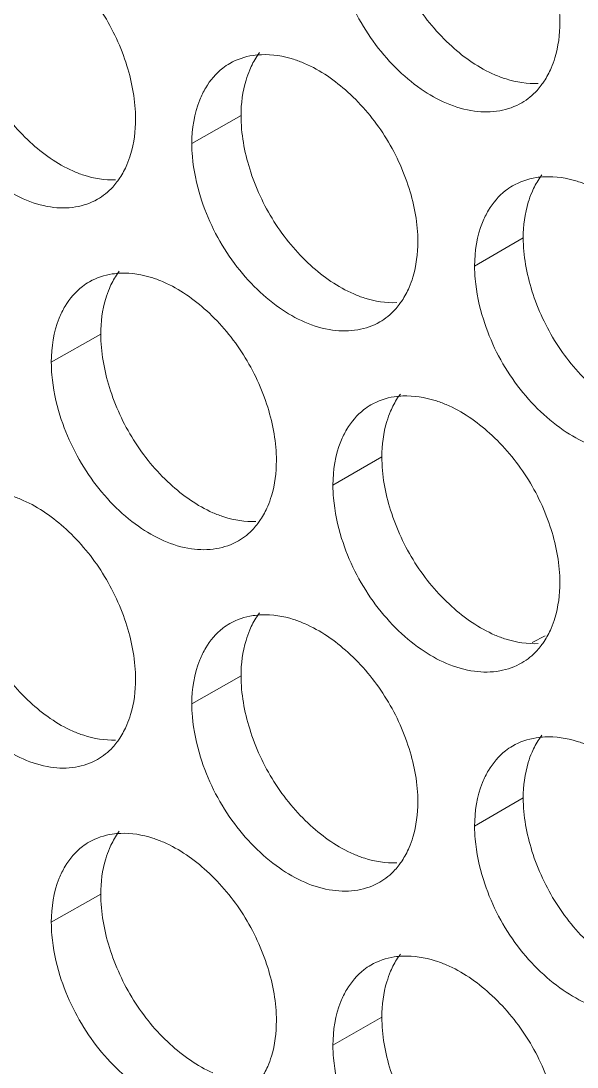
# Model space of a CAD drawing. Header units: millimetres. Extents: x 1177 to 4147, y 93 to 2194.
# Drawn here: x 2607.32 to 2615.14, y 697.32 to 712.03 of the extents above; entities that cross this region are included whole.
import ezdxf

# ---------------------------------------------------------------- set-up
doc = ezdxf.new("R2010")
doc.units = ezdxf.units.MM
doc.header["$LTSCALE"] = 0.1
doc.layers.get('0').update_dxf_attribs({"lineweight": 13})
doc.layers.add('标注', color=251, linetype='Continuous', lineweight=9)

# ---------------------------------------------------------------- blocks, each defined once
blk = doc.blocks.new('02')
for points, knots in [([(4627.348, 522.744), (4597.363, 531.299), (4553.55, 545.69), (4497.641, 568.487), (4458.71, 586.649), (4422.281, 606.068), (4388.51, 626.659), (4357.551, 648.334), (4338.416, 663.815), (4329.392, 671.722)], [0, 0, 0, 0, 0.278685, 0.411475, 0.539478, 0.662459, 0.780251, 0.892768, 1, 1, 1, 1]), ([(4626.906, 521.428), (4597.052, 529.945), (4553.424, 544.261), (4497.732, 566.923), (4458.929, 584.973), (4422.597, 604.269), (4388.892, 624.729), (4357.964, 646.263), (4338.829, 661.641), (4329.798, 669.496)], [0, 0, 0, 0, 0.278468, 0.411196, 0.539177, 0.662176, 0.780023, 0.892638, 1, 1, 1, 1]), ([(4628.518, 518.372), (4598.337, 526.935), (4554.235, 541.353), (4497.955, 564.22), (4458.766, 582.448), (4422.099, 601.945), (4388.114, 622.628), (4356.965, 644.402), (4337.717, 659.96), (4328.641, 667.907)], [0, 0, 0, 0, 0.278732, 0.411552, 0.539576, 0.662563, 0.780343, 0.892822, 1, 1, 1, 1]), ([(4328.202, 667.332), (4337.3, 659.316), (4356.601, 643.626), (4387.852, 621.677), (4421.956, 600.844), (4458.755, 581.215), (4498.091, 562.874), (4554.59, 539.876), (4598.873, 525.389), (4629.18, 516.79)], [0, 0, 0, 0, 0.107262, 0.219794, 0.337581, 0.460553, 0.588547, 0.721328, 1, 1, 1, 1])]:
    blk.add_open_spline(points, degree=3, knots=knots)
at = {"layer": '标注'}
for p, q in [((4498.293, 606.552), (4497.306, 605.987)), ((4503.958, 604.097), (4502.981, 603.528)), ((4495.478, 602.164), (4494.485, 601.601)), ((4495.478, 602.164), (4494.485, 601.601)), ((4501.12, 599.696), (4500.138, 599.129)), ((4501.12, 599.696), (4500.138, 599.129)), ((4504.136, 595.97), (4504.399, 596.102)), ((4498.293, 595.302), (4497.306, 594.737)), ((4503.958, 592.847), (4502.981, 592.278)), ((4495.478, 590.914), (4494.485, 590.351)), ((4501.12, 588.446), (4500.138, 587.879))]:
    blk.add_line(p, q, dxfattribs=at)
for points, knots in [([(4504.693, 608.421), (4504.693, 608.782), (4504.554, 609.532), (4504.069, 610.567), (4503.343, 611.433), (4502.731, 611.859), (4502.412, 611.996)], [0, 0, 0, 0, 0.244084, 0.506123, 0.764903, 1, 1, 1, 1]), ([(4501.12, 610.946), (4501.12, 610.585), (4501.257, 609.835), (4501.739, 608.799), (4502.46, 607.932), (4503.071, 607.506), (4503.389, 607.369)], [0, 0, 0, 0, 0.244389, 0.506579, 0.765197, 1, 1, 1, 1]), ([(4496.176, 606.482), (4496.176, 606.843), (4496.039, 607.593), (4495.56, 608.631), (4494.844, 609.502), (4494.239, 609.933), (4493.923, 610.073)], [0, 0, 0, 0, 0.244599, 0.507118, 0.765827, 1, 1, 1, 1]), ([(4500.313, 609.31), (4500.453, 608.861), (4500.774, 608.217), (4501.376, 607.508), (4502.016, 606.96), (4502.755, 606.617), (4503.479, 606.619), (4503.795, 606.73), (4503.931, 606.81)], [0, 0, 0, 0, 0.287059, 0.429226, 0.56464, 0.800871, 0.903676, 1, 1, 1, 1]), ([(4492.675, 609.032), (4492.675, 608.671), (4492.811, 607.921), (4493.285, 606.882), (4493.997, 606.01), (4494.601, 605.578), (4494.917, 605.439)], [0, 0, 0, 0, 0.244904, 0.507573, 0.76612, 1, 1, 1, 1]), ([(4504.517, 607.503), (4504.546, 607.57), (4504.653, 607.865), (4504.693, 608.182), (4504.693, 608.421)], [0, 0, 0, 0, 0.235457, 1, 1, 1, 1]), ([(4498.704, 607.774), (4498.647, 607.772), (4498.427, 607.752), (4498.211, 607.681), (4498.069, 607.599)], [0, 0, 0, 0, 0.258662, 1, 1, 1, 1]), ([(4498.667, 607.817), (4498.647, 607.791), (4498.57, 607.682), (4498.507, 607.563), (4498.468, 607.47)], [0, 0, 0, 0, 0.243602, 1, 1, 1, 1]), ([(4499.57, 607.598), (4499.498, 607.63), (4499.221, 607.735), (4498.921, 607.783), (4498.704, 607.774)], [0, 0, 0, 0, 0.266742, 1, 1, 1, 1]), ([(4491.85, 607.402), (4491.988, 606.954), (4492.302, 606.311), (4492.894, 605.599), (4493.522, 605.047), (4494.247, 604.696), (4494.963, 604.687), (4495.276, 604.792), (4495.411, 604.869)], [0, 0, 0, 0, 0.288311, 0.430859, 0.566442, 0.80225, 0.904434, 1, 1, 1, 1]), ([(4498.069, 607.599), (4498.02, 607.571), (4497.827, 607.442), (4497.673, 607.259), (4497.584, 607.109)], [0, 0, 0, 0, 0.244683, 1, 1, 1, 1]), ([(4498.468, 607.47), (4498.439, 607.402), (4498.333, 607.107), (4498.293, 606.791), (4498.293, 606.552)], [0, 0, 0, 0, 0.235071, 1, 1, 1, 1]), ([(4501.842, 604.018), (4501.842, 604.379), (4501.704, 605.129), (4501.221, 606.165), (4500.499, 607.032), (4499.889, 607.46), (4499.57, 607.598)], [0, 0, 0, 0, 0.244255, 0.506454, 0.76521, 1, 1, 1, 1]), ([(4504.32, 607.161), (4504.339, 607.186), (4504.415, 607.294), (4504.477, 607.411), (4504.517, 607.503)], [0, 0, 0, 0, 0.243945, 1, 1, 1, 1]), ([(4503.389, 607.369), (4503.462, 607.337), (4503.74, 607.234), (4504.041, 607.186), (4504.258, 607.196)], [0, 0, 0, 0, 0.266325, 1, 1, 1, 1]), ([(4497.584, 607.109), (4497.538, 607.032), (4497.367, 606.682), (4497.306, 606.285), (4497.306, 605.987)], [0, 0, 0, 0, 0.231548, 1, 1, 1, 1]), ([(4503.931, 606.81), (4504.044, 606.876), (4504.182, 606.989), (4504.293, 607.125), (4504.32, 607.161)], [0, 0, 0, 0, 0.744227, 1, 1, 1, 1]), ([(4496.002, 605.565), (4496.031, 605.632), (4496.137, 605.927), (4496.176, 606.243), (4496.176, 606.482)], [0, 0, 0, 0, 0.235011, 1, 1, 1, 1]), ([(4498.293, 606.552), (4498.293, 606.19), (4498.43, 605.441), (4498.909, 604.404), (4499.627, 603.535), (4500.236, 603.107), (4500.554, 602.969)], [0, 0, 0, 0, 0.24456, 0.50691, 0.765504, 1, 1, 1, 1]), ([(4497.306, 605.987), (4497.306, 605.901), (4497.322, 605.538), (4497.398, 605.18), (4497.48, 604.917)], [0, 0, 0, 0, 0.239048, 1, 1, 1, 1]), ([(4495.803, 605.218), (4495.823, 605.244), (4495.9, 605.353), (4495.962, 605.472), (4496.002, 605.565)], [0, 0, 0, 0, 0.243534, 1, 1, 1, 1]), ([(4494.917, 605.439), (4494.988, 605.407), (4495.262, 605.301), (4495.56, 605.252), (4495.775, 605.26)], [0, 0, 0, 0, 0.266833, 1, 1, 1, 1]), ([(4504.391, 605.322), (4504.332, 605.32), (4504.107, 605.298), (4503.886, 605.223), (4503.742, 605.139)], [0, 0, 0, 0, 0.258706, 1, 1, 1, 1]), ([(4504.329, 605.358), (4504.31, 605.332), (4504.235, 605.225), (4504.173, 605.108), (4504.134, 605.016)], [0, 0, 0, 0, 0.243924, 1, 1, 1, 1]), ([(4505.264, 605.15), (4505.191, 605.181), (4504.912, 605.285), (4504.609, 605.332), (4504.391, 605.322)], [0, 0, 0, 0, 0.266406, 1, 1, 1, 1]), ([(4495.411, 604.869), (4495.525, 604.933), (4495.664, 605.047), (4495.776, 605.183), (4495.803, 605.218)], [0, 0, 0, 0, 0.743822, 1, 1, 1, 1]), ([(4503.742, 605.139), (4503.693, 605.11), (4503.502, 604.981), (4503.349, 604.798), (4503.26, 604.648)], [0, 0, 0, 0, 0.244922, 1, 1, 1, 1]), ([(4497.48, 604.917), (4497.62, 604.468), (4497.939, 603.825), (4498.537, 603.115), (4499.173, 602.566), (4499.907, 602.22), (4500.629, 602.219), (4500.944, 602.327), (4501.08, 602.406)], [0, 0, 0, 0, 0.287474, 0.429768, 0.565237, 0.801327, 0.903927, 1, 1, 1, 1]), ([(4504.134, 605.016), (4504.105, 604.949), (4503.998, 604.654), (4503.958, 604.337), (4503.958, 604.097)], [0, 0, 0, 0, 0.235368, 1, 1, 1, 1]), ([(4503.26, 604.648), (4503.214, 604.571), (4503.043, 604.222), (4502.981, 603.826), (4502.981, 603.528)], [0, 0, 0, 0, 0.232026, 1, 1, 1, 1]), ([(4503.958, 604.097), (4503.958, 603.736), (4504.096, 602.987), (4504.579, 601.952), (4505.304, 601.086), (4505.917, 600.661), (4506.237, 600.525)], [0, 0, 0, 0, 0.244219, 0.506251, 0.764892, 1, 1, 1, 1]), ([(4501.667, 603.1), (4501.696, 603.168), (4501.802, 603.462), (4501.842, 603.779), (4501.842, 604.018)], [0, 0, 0, 0, 0.235309, 1, 1, 1, 1]), ([(4495.849, 603.427), (4495.83, 603.401), (4495.753, 603.292), (4495.691, 603.174), (4495.652, 603.081)], [0, 0, 0, 0, 0.243518, 1, 1, 1, 1]), ([(4495.849, 603.427), (4495.83, 603.401), (4495.753, 603.292), (4495.691, 603.174), (4495.652, 603.081)], [0, 0, 0, 0, 0.243518, 1, 1, 1, 1]), ([(4502.981, 603.528), (4502.981, 603.442), (4502.998, 603.08), (4503.074, 602.722), (4503.157, 602.459)], [0, 0, 0, 0, 0.239121, 1, 1, 1, 1]), ([(4495.25, 603.214), (4495.201, 603.186), (4495.007, 603.058), (4494.853, 602.875), (4494.763, 602.724)], [0, 0, 0, 0, 0.24456, 1, 1, 1, 1]), ([(4495.25, 603.214), (4495.201, 603.186), (4495.007, 603.058), (4494.853, 602.875), (4494.763, 602.724)], [0, 0, 0, 0, 0.24456, 1, 1, 1, 1]), ([(4495.878, 603.386), (4495.821, 603.383), (4495.604, 603.364), (4495.39, 603.294), (4495.25, 603.214)], [0, 0, 0, 0, 0.258641, 1, 1, 1, 1]), ([(4495.878, 603.386), (4495.821, 603.383), (4495.604, 603.364), (4495.39, 603.294), (4495.25, 603.214)], [0, 0, 0, 0, 0.258641, 1, 1, 1, 1]), ([(4496.741, 603.207), (4496.668, 603.239), (4496.393, 603.344), (4496.094, 603.394), (4495.878, 603.386)], [0, 0, 0, 0, 0.266913, 1, 1, 1, 1]), ([(4496.741, 603.207), (4496.668, 603.239), (4496.393, 603.344), (4496.094, 603.394), (4495.878, 603.386)], [0, 0, 0, 0, 0.266913, 1, 1, 1, 1]), ([(4499.003, 599.622), (4499.003, 599.983), (4498.866, 600.733), (4498.385, 601.77), (4497.666, 602.639), (4497.058, 603.068), (4496.741, 603.207)], [0, 0, 0, 0, 0.244427, 0.506785, 0.765518, 1, 1, 1, 1]), ([(4499.003, 599.622), (4499.003, 599.983), (4498.866, 600.733), (4498.385, 601.77), (4497.666, 602.639), (4497.058, 603.068), (4496.741, 603.207)], [0, 0, 0, 0, 0.244427, 0.506785, 0.765518, 1, 1, 1, 1]), ([(4495.652, 603.081), (4495.623, 603.014), (4495.517, 602.719), (4495.478, 602.403), (4495.478, 602.164)], [0, 0, 0, 0, 0.234922, 1, 1, 1, 1]), ([(4495.652, 603.081), (4495.623, 603.014), (4495.517, 602.719), (4495.478, 602.403), (4495.478, 602.164)], [0, 0, 0, 0, 0.234922, 1, 1, 1, 1]), ([(4501.468, 602.755), (4501.488, 602.781), (4501.564, 602.889), (4501.627, 603.008), (4501.667, 603.1)], [0, 0, 0, 0, 0.243785, 1, 1, 1, 1]), ([(4500.554, 602.969), (4500.626, 602.937), (4500.902, 602.833), (4501.202, 602.785), (4501.419, 602.794)], [0, 0, 0, 0, 0.266492, 1, 1, 1, 1]), ([(4494.763, 602.724), (4494.717, 602.647), (4494.547, 602.297), (4494.485, 601.9), (4494.485, 601.601)], [0, 0, 0, 0, 0.231308, 1, 1, 1, 1]), ([(4494.763, 602.724), (4494.717, 602.647), (4494.547, 602.297), (4494.485, 601.9), (4494.485, 601.601)], [0, 0, 0, 0, 0.231308, 1, 1, 1, 1]), ([(4501.08, 602.406), (4501.192, 602.471), (4501.33, 602.584), (4501.441, 602.719), (4501.468, 602.755)], [0, 0, 0, 0, 0.744134, 1, 1, 1, 1]), ([(4503.157, 602.459), (4503.298, 602.01), (4503.621, 601.365), (4504.227, 600.658), (4504.871, 600.111), (4505.614, 599.771), (4506.341, 599.777), (4506.658, 599.89), (4506.795, 599.97)], [0, 0, 0, 0, 0.286646, 0.428688, 0.564047, 0.800418, 0.903427, 1, 1, 1, 1]), ([(4495.478, 602.164), (4495.478, 601.802), (4495.615, 601.052), (4496.091, 600.015), (4496.806, 599.144), (4497.412, 598.714), (4497.729, 598.575)], [0, 0, 0, 0, 0.244732, 0.507241, 0.765812, 1, 1, 1, 1]), ([(4495.478, 602.164), (4495.478, 601.802), (4495.615, 601.052), (4496.091, 600.015), (4496.806, 599.144), (4497.412, 598.714), (4497.729, 598.575)], [0, 0, 0, 0, 0.244732, 0.507241, 0.765812, 1, 1, 1, 1]), ([(4494.485, 601.601), (4494.485, 601.515), (4494.502, 601.153), (4494.577, 600.794), (4494.659, 600.531)], [0, 0, 0, 0, 0.239012, 1, 1, 1, 1]), ([(4494.485, 601.601), (4494.485, 601.515), (4494.502, 601.153), (4494.577, 600.794), (4494.659, 600.531)], [0, 0, 0, 0, 0.239012, 1, 1, 1, 1]), ([(4501.541, 600.92), (4501.484, 600.918), (4501.261, 600.897), (4501.043, 600.824), (4500.9, 600.741)], [0, 0, 0, 0, 0.258684, 1, 1, 1, 1]), ([(4501.541, 600.92), (4501.484, 600.918), (4501.261, 600.897), (4501.043, 600.824), (4500.9, 600.741)], [0, 0, 0, 0, 0.258684, 1, 1, 1, 1]), ([(4501.492, 600.959), (4501.473, 600.933), (4501.397, 600.825), (4501.334, 600.707), (4501.295, 600.615)], [0, 0, 0, 0, 0.243764, 1, 1, 1, 1]), ([(4501.492, 600.959), (4501.473, 600.933), (4501.397, 600.825), (4501.334, 600.707), (4501.295, 600.615)], [0, 0, 0, 0, 0.243764, 1, 1, 1, 1]), ([(4502.412, 600.746), (4502.339, 600.777), (4502.061, 600.881), (4501.759, 600.929), (4501.541, 600.92)], [0, 0, 0, 0, 0.266573, 1, 1, 1, 1]), ([(4502.412, 600.746), (4502.339, 600.777), (4502.061, 600.881), (4501.759, 600.929), (4501.541, 600.92)], [0, 0, 0, 0, 0.266573, 1, 1, 1, 1]), ([(4500.9, 600.741), (4500.851, 600.712), (4500.659, 600.583), (4500.505, 600.4), (4500.416, 600.25)], [0, 0, 0, 0, 0.244804, 1, 1, 1, 1]), ([(4500.9, 600.741), (4500.851, 600.712), (4500.659, 600.583), (4500.505, 600.4), (4500.416, 600.25)], [0, 0, 0, 0, 0.244804, 1, 1, 1, 1]), ([(4504.693, 597.171), (4504.693, 597.532), (4504.554, 598.282), (4504.069, 599.317), (4503.343, 600.183), (4502.731, 600.609), (4502.412, 600.746)], [0, 0, 0, 0, 0.244084, 0.506123, 0.764903, 1, 1, 1, 1]), ([(4504.693, 597.171), (4504.693, 597.532), (4504.554, 598.282), (4504.069, 599.317), (4503.343, 600.183), (4502.731, 600.609), (4502.412, 600.746)], [0, 0, 0, 0, 0.244084, 0.506123, 0.764903, 1, 1, 1, 1]), ([(4494.659, 600.531), (4494.798, 600.083), (4495.115, 599.439), (4495.709, 598.729), (4496.342, 598.178), (4497.071, 597.829), (4497.79, 597.825), (4498.104, 597.931), (4498.239, 598.009)], [0, 0, 0, 0, 0.287891, 0.430312, 0.565838, 0.801787, 0.904179, 1, 1, 1, 1]), ([(4494.659, 600.531), (4494.798, 600.083), (4495.115, 599.439), (4495.709, 598.729), (4496.342, 598.178), (4497.071, 597.829), (4497.79, 597.825), (4498.104, 597.931), (4498.239, 598.009)], [0, 0, 0, 0, 0.287891, 0.430312, 0.565838, 0.801787, 0.904179, 1, 1, 1, 1]), ([(4501.295, 600.615), (4501.266, 600.547), (4501.16, 600.252), (4501.12, 599.936), (4501.12, 599.696)], [0, 0, 0, 0, 0.235219, 1, 1, 1, 1]), ([(4501.295, 600.615), (4501.266, 600.547), (4501.16, 600.252), (4501.12, 599.936), (4501.12, 599.696)], [0, 0, 0, 0, 0.235219, 1, 1, 1, 1]), ([(4500.416, 600.25), (4500.37, 600.173), (4500.199, 599.824), (4500.138, 599.427), (4500.138, 599.129)], [0, 0, 0, 0, 0.231788, 1, 1, 1, 1]), ([(4500.416, 600.25), (4500.37, 600.173), (4500.199, 599.824), (4500.138, 599.427), (4500.138, 599.129)], [0, 0, 0, 0, 0.231788, 1, 1, 1, 1]), ([(4501.12, 599.696), (4501.12, 599.335), (4501.257, 598.585), (4501.739, 597.549), (4502.46, 596.682), (4503.071, 596.256), (4503.389, 596.119)], [0, 0, 0, 0, 0.244389, 0.506579, 0.765197, 1, 1, 1, 1]), ([(4501.12, 599.696), (4501.12, 599.335), (4501.257, 598.585), (4501.739, 597.549), (4502.46, 596.682), (4503.071, 596.256), (4503.389, 596.119)], [0, 0, 0, 0, 0.244389, 0.506579, 0.765197, 1, 1, 1, 1]), ([(4498.829, 598.704), (4498.858, 598.772), (4498.964, 599.066), (4499.003, 599.383), (4499.003, 599.622)], [0, 0, 0, 0, 0.23516, 1, 1, 1, 1]), ([(4498.829, 598.704), (4498.858, 598.772), (4498.964, 599.066), (4499.003, 599.383), (4499.003, 599.622)], [0, 0, 0, 0, 0.23516, 1, 1, 1, 1]), ([(4493.923, 598.823), (4493.851, 598.855), (4493.577, 598.961), (4493.279, 599.011), (4493.063, 599.003)], [0, 0, 0, 0, 0.267086, 1, 1, 1, 1]), ([(4500.138, 599.129), (4500.138, 599.043), (4500.154, 598.681), (4500.23, 598.323), (4500.313, 598.06)], [0, 0, 0, 0, 0.239084, 1, 1, 1, 1]), ([(4500.138, 599.129), (4500.138, 599.043), (4500.154, 598.681), (4500.23, 598.323), (4500.313, 598.06)], [0, 0, 0, 0, 0.239084, 1, 1, 1, 1]), ([(4496.176, 595.232), (4496.176, 595.593), (4496.039, 596.343), (4495.56, 597.381), (4494.844, 598.252), (4494.239, 598.683), (4493.923, 598.823)], [0, 0, 0, 0, 0.244599, 0.507118, 0.765827, 1, 1, 1, 1]), ([(4497.729, 598.575), (4497.801, 598.544), (4498.076, 598.439), (4498.375, 598.39), (4498.591, 598.399)], [0, 0, 0, 0, 0.266662, 1, 1, 1, 1]), ([(4497.729, 598.575), (4497.801, 598.544), (4498.076, 598.439), (4498.375, 598.39), (4498.591, 598.399)], [0, 0, 0, 0, 0.266662, 1, 1, 1, 1]), ([(4498.628, 598.356), (4498.648, 598.382), (4498.725, 598.492), (4498.789, 598.611), (4498.829, 598.704)], [0, 0, 0, 0, 0.243623, 1, 1, 1, 1]), ([(4498.628, 598.356), (4498.648, 598.382), (4498.725, 598.492), (4498.789, 598.611), (4498.829, 598.704)], [0, 0, 0, 0, 0.243623, 1, 1, 1, 1]), ([(4498.239, 598.009), (4498.352, 598.074), (4498.49, 598.186), (4498.601, 598.32), (4498.628, 598.356)], [0, 0, 0, 0, 0.744037, 1, 1, 1, 1]), ([(4498.239, 598.009), (4498.352, 598.074), (4498.49, 598.186), (4498.601, 598.32), (4498.628, 598.356)], [0, 0, 0, 0, 0.744037, 1, 1, 1, 1]), ([(4500.313, 598.06), (4500.453, 597.611), (4500.774, 596.967), (4501.376, 596.258), (4502.016, 595.71), (4502.755, 595.367), (4503.479, 595.369), (4503.795, 595.48), (4503.931, 595.56)], [0, 0, 0, 0, 0.287059, 0.429226, 0.56464, 0.800871, 0.903676, 1, 1, 1, 1]), ([(4500.313, 598.06), (4500.453, 597.611), (4500.774, 596.967), (4501.376, 596.258), (4502.016, 595.71), (4502.755, 595.367), (4503.479, 595.369), (4503.795, 595.48), (4503.931, 595.56)], [0, 0, 0, 0, 0.287059, 0.429226, 0.56464, 0.800871, 0.903676, 1, 1, 1, 1]), ([(4492.675, 597.782), (4492.675, 597.421), (4492.811, 596.671), (4493.285, 595.632), (4493.997, 594.76), (4494.601, 594.328), (4494.917, 594.189)], [0, 0, 0, 0, 0.244904, 0.507573, 0.76612, 1, 1, 1, 1]), ([(4504.517, 596.253), (4504.546, 596.32), (4504.653, 596.615), (4504.693, 596.932), (4504.693, 597.171)], [0, 0, 0, 0, 0.235457, 1, 1, 1, 1]), ([(4504.517, 596.253), (4504.546, 596.32), (4504.653, 596.615), (4504.693, 596.932), (4504.693, 597.171)], [0, 0, 0, 0, 0.235457, 1, 1, 1, 1]), ([(4498.704, 596.524), (4498.647, 596.522), (4498.427, 596.502), (4498.211, 596.431), (4498.069, 596.349)], [0, 0, 0, 0, 0.258662, 1, 1, 1, 1]), ([(4498.667, 596.567), (4498.647, 596.541), (4498.57, 596.432), (4498.507, 596.313), (4498.468, 596.22)], [0, 0, 0, 0, 0.243602, 1, 1, 1, 1]), ([(4499.57, 596.348), (4499.498, 596.38), (4499.221, 596.485), (4498.921, 596.533), (4498.704, 596.524)], [0, 0, 0, 0, 0.266742, 1, 1, 1, 1]), ([(4498.069, 596.349), (4498.02, 596.321), (4497.827, 596.192), (4497.673, 596.009), (4497.584, 595.859)], [0, 0, 0, 0, 0.244683, 1, 1, 1, 1]), ([(4501.842, 592.768), (4501.842, 593.129), (4501.704, 593.879), (4501.221, 594.915), (4500.499, 595.782), (4499.889, 596.21), (4499.57, 596.348)], [0, 0, 0, 0, 0.244255, 0.506454, 0.76521, 1, 1, 1, 1]), ([(4491.85, 596.152), (4491.988, 595.704), (4492.302, 595.061), (4492.894, 594.349), (4493.522, 593.797), (4494.247, 593.446), (4494.963, 593.437), (4495.276, 593.542), (4495.411, 593.619)], [0, 0, 0, 0, 0.288311, 0.430859, 0.566442, 0.80225, 0.904434, 1, 1, 1, 1]), ([(4498.468, 596.22), (4498.439, 596.152), (4498.333, 595.857), (4498.293, 595.541), (4498.293, 595.302)], [0, 0, 0, 0, 0.235071, 1, 1, 1, 1]), ([(4503.389, 596.119), (4503.462, 596.087), (4503.74, 595.984), (4504.041, 595.936), (4504.258, 595.946)], [0, 0, 0, 0, 0.266325, 1, 1, 1, 1]), ([(4503.389, 596.119), (4503.462, 596.087), (4503.74, 595.984), (4504.041, 595.936), (4504.258, 595.946)], [0, 0, 0, 0, 0.266325, 1, 1, 1, 1]), ([(4504.32, 595.911), (4504.339, 595.936), (4504.415, 596.044), (4504.477, 596.161), (4504.517, 596.253)], [0, 0, 0, 0, 0.243945, 1, 1, 1, 1]), ([(4504.32, 595.911), (4504.339, 595.936), (4504.415, 596.044), (4504.477, 596.161), (4504.517, 596.253)], [0, 0, 0, 0, 0.243945, 1, 1, 1, 1]), ([(4497.584, 595.859), (4497.538, 595.782), (4497.367, 595.432), (4497.306, 595.035), (4497.306, 594.737)], [0, 0, 0, 0, 0.231548, 1, 1, 1, 1]), ([(4503.931, 595.56), (4504.044, 595.626), (4504.182, 595.739), (4504.293, 595.875), (4504.32, 595.911)], [0, 0, 0, 0, 0.744227, 1, 1, 1, 1]), ([(4503.931, 595.56), (4504.044, 595.626), (4504.182, 595.739), (4504.293, 595.875), (4504.32, 595.911)], [0, 0, 0, 0, 0.744227, 1, 1, 1, 1]), ([(4496.002, 594.315), (4496.031, 594.382), (4496.137, 594.677), (4496.176, 594.993), (4496.176, 595.232)], [0, 0, 0, 0, 0.235011, 1, 1, 1, 1]), ([(4498.293, 595.302), (4498.293, 594.94), (4498.43, 594.191), (4498.909, 593.154), (4499.627, 592.285), (4500.236, 591.857), (4500.554, 591.719)], [0, 0, 0, 0, 0.24456, 0.50691, 0.765504, 1, 1, 1, 1]), ([(4497.306, 594.737), (4497.306, 594.651), (4497.322, 594.288), (4497.398, 593.93), (4497.48, 593.667)], [0, 0, 0, 0, 0.239048, 1, 1, 1, 1]), ([(4494.917, 594.189), (4494.988, 594.157), (4495.262, 594.051), (4495.56, 594.002), (4495.775, 594.01)], [0, 0, 0, 0, 0.266833, 1, 1, 1, 1]), ([(4495.803, 593.968), (4495.823, 593.994), (4495.9, 594.103), (4495.962, 594.222), (4496.002, 594.315)], [0, 0, 0, 0, 0.243534, 1, 1, 1, 1]), ([(4495.411, 593.619), (4495.525, 593.683), (4495.664, 593.797), (4495.776, 593.933), (4495.803, 593.968)], [0, 0, 0, 0, 0.743822, 1, 1, 1, 1]), ([(4504.391, 594.072), (4504.332, 594.07), (4504.107, 594.048), (4503.886, 593.973), (4503.742, 593.889)], [0, 0, 0, 0, 0.258706, 1, 1, 1, 1]), ([(4504.329, 594.108), (4504.31, 594.082), (4504.235, 593.975), (4504.173, 593.858), (4504.134, 593.766)], [0, 0, 0, 0, 0.243924, 1, 1, 1, 1]), ([(4505.264, 593.9), (4505.191, 593.931), (4504.912, 594.035), (4504.609, 594.082), (4504.391, 594.072)], [0, 0, 0, 0, 0.266406, 1, 1, 1, 1]), ([(4503.742, 593.889), (4503.693, 593.86), (4503.502, 593.731), (4503.349, 593.548), (4503.26, 593.398)], [0, 0, 0, 0, 0.244922, 1, 1, 1, 1]), ([(4504.134, 593.766), (4504.105, 593.699), (4503.998, 593.404), (4503.958, 593.087), (4503.958, 592.847)], [0, 0, 0, 0, 0.235368, 1, 1, 1, 1]), ([(4497.48, 593.667), (4497.62, 593.218), (4497.939, 592.575), (4498.537, 591.865), (4499.173, 591.316), (4499.907, 590.97), (4500.629, 590.969), (4500.944, 591.077), (4501.08, 591.156)], [0, 0, 0, 0, 0.287474, 0.429768, 0.565237, 0.801327, 0.903927, 1, 1, 1, 1]), ([(4503.26, 593.398), (4503.214, 593.321), (4503.043, 592.972), (4502.981, 592.576), (4502.981, 592.278)], [0, 0, 0, 0, 0.232026, 1, 1, 1, 1]), ([(4501.667, 591.85), (4501.696, 591.918), (4501.802, 592.212), (4501.842, 592.529), (4501.842, 592.768)], [0, 0, 0, 0, 0.235309, 1, 1, 1, 1]), ([(4503.958, 592.847), (4503.958, 592.486), (4504.096, 591.737), (4504.579, 590.702), (4505.304, 589.836), (4505.917, 589.411), (4506.237, 589.275)], [0, 0, 0, 0, 0.244219, 0.506251, 0.764892, 1, 1, 1, 1]), ([(4502.981, 592.278), (4502.981, 592.192), (4502.998, 591.83), (4503.074, 591.472), (4503.157, 591.209)], [0, 0, 0, 0, 0.239121, 1, 1, 1, 1]), ([(4495.878, 592.136), (4495.821, 592.133), (4495.604, 592.114), (4495.39, 592.044), (4495.25, 591.964)], [0, 0, 0, 0, 0.258641, 1, 1, 1, 1]), ([(4495.849, 592.177), (4495.83, 592.151), (4495.753, 592.042), (4495.691, 591.924), (4495.652, 591.831)], [0, 0, 0, 0, 0.243518, 1, 1, 1, 1]), ([(4496.741, 591.957), (4496.668, 591.989), (4496.393, 592.094), (4496.094, 592.144), (4495.878, 592.136)], [0, 0, 0, 0, 0.266913, 1, 1, 1, 1]), ([(4495.25, 591.964), (4495.201, 591.936), (4495.007, 591.808), (4494.853, 591.625), (4494.763, 591.474)], [0, 0, 0, 0, 0.24456, 1, 1, 1, 1]), ([(4499.003, 588.372), (4499.003, 588.733), (4498.866, 589.483), (4498.385, 590.52), (4497.666, 591.389), (4497.058, 591.818), (4496.741, 591.957)], [0, 0, 0, 0, 0.244427, 0.506785, 0.765518, 1, 1, 1, 1]), ([(4495.652, 591.831), (4495.623, 591.764), (4495.517, 591.469), (4495.478, 591.153), (4495.478, 590.914)], [0, 0, 0, 0, 0.234922, 1, 1, 1, 1]), ([(4500.554, 591.719), (4500.626, 591.687), (4500.902, 591.583), (4501.202, 591.535), (4501.419, 591.544)], [0, 0, 0, 0, 0.266492, 1, 1, 1, 1]), ([(4501.468, 591.505), (4501.488, 591.531), (4501.564, 591.639), (4501.627, 591.758), (4501.667, 591.85)], [0, 0, 0, 0, 0.243785, 1, 1, 1, 1]), ([(4494.763, 591.474), (4494.717, 591.397), (4494.547, 591.047), (4494.485, 590.65), (4494.485, 590.351)], [0, 0, 0, 0, 0.231308, 1, 1, 1, 1]), ([(4501.08, 591.156), (4501.192, 591.221), (4501.33, 591.334), (4501.441, 591.469), (4501.468, 591.505)], [0, 0, 0, 0, 0.744134, 1, 1, 1, 1]), ([(4503.157, 591.209), (4503.298, 590.76), (4503.621, 590.115), (4504.227, 589.408), (4504.871, 588.861), (4505.614, 588.521), (4506.341, 588.527), (4506.658, 588.64), (4506.795, 588.72)], [0, 0, 0, 0, 0.286646, 0.428688, 0.564047, 0.800418, 0.903427, 1, 1, 1, 1]), ([(4495.478, 590.914), (4495.478, 590.552), (4495.615, 589.802), (4496.091, 588.765), (4496.806, 587.894), (4497.412, 587.464), (4497.729, 587.325)], [0, 0, 0, 0, 0.244732, 0.507241, 0.765812, 1, 1, 1, 1]), ([(4494.485, 590.351), (4494.485, 590.265), (4494.502, 589.903), (4494.577, 589.544), (4494.659, 589.281)], [0, 0, 0, 0, 0.239012, 1, 1, 1, 1]), ([(4501.541, 589.67), (4501.484, 589.668), (4501.261, 589.647), (4501.043, 589.574), (4500.9, 589.491)], [0, 0, 0, 0, 0.258684, 1, 1, 1, 1]), ([(4501.492, 589.709), (4501.473, 589.683), (4501.397, 589.575), (4501.334, 589.457), (4501.295, 589.365)], [0, 0, 0, 0, 0.243764, 1, 1, 1, 1]), ([(4502.412, 589.496), (4502.339, 589.527), (4502.061, 589.631), (4501.759, 589.679), (4501.541, 589.67)], [0, 0, 0, 0, 0.266573, 1, 1, 1, 1]), ([(4500.9, 589.491), (4500.851, 589.462), (4500.659, 589.333), (4500.505, 589.15), (4500.416, 589)], [0, 0, 0, 0, 0.244804, 1, 1, 1, 1]), ([(4501.295, 589.365), (4501.266, 589.297), (4501.16, 589.002), (4501.12, 588.686), (4501.12, 588.446)], [0, 0, 0, 0, 0.235219, 1, 1, 1, 1]), ([(4504.693, 585.921), (4504.693, 586.282), (4504.554, 587.032), (4504.069, 588.067), (4503.343, 588.933), (4502.731, 589.359), (4502.412, 589.496)], [0, 0, 0, 0, 0.244084, 0.506123, 0.764903, 1, 1, 1, 1]), ([(4494.659, 589.281), (4494.798, 588.833), (4495.115, 588.189), (4495.709, 587.479), (4496.342, 586.928), (4497.071, 586.579), (4497.79, 586.575), (4498.104, 586.681), (4498.239, 586.759)], [0, 0, 0, 0, 0.287891, 0.430312, 0.565838, 0.801787, 0.904179, 1, 1, 1, 1]), ([(4500.416, 589), (4500.37, 588.923), (4500.199, 588.574), (4500.138, 588.177), (4500.138, 587.879)], [0, 0, 0, 0, 0.231788, 1, 1, 1, 1]), ([(4498.829, 587.454), (4498.858, 587.522), (4498.964, 587.816), (4499.003, 588.133), (4499.003, 588.372)], [0, 0, 0, 0, 0.23516, 1, 1, 1, 1]), ([(4501.12, 588.446), (4501.12, 588.085), (4501.257, 587.335), (4501.739, 586.299), (4502.46, 585.432), (4503.071, 585.006), (4503.389, 584.869)], [0, 0, 0, 0, 0.244389, 0.506579, 0.765197, 1, 1, 1, 1]), ([(4500.138, 587.879), (4500.138, 587.793), (4500.154, 587.431), (4500.23, 587.073), (4500.313, 586.81)], [0, 0, 0, 0, 0.239084, 1, 1, 1, 1]), ([(4498.628, 587.106), (4498.648, 587.132), (4498.725, 587.242), (4498.789, 587.361), (4498.829, 587.454)], [0, 0, 0, 0, 0.243623, 1, 1, 1, 1])]:
    blk.add_open_spline(points, degree=3, knots=knots, dxfattribs=at)

msp = doc.modelspace()

# ---------------------------------------------------------------- block references
at = {"xscale": 0.7, "yscale": 0.7, "zscale": 0.7}
msp.add_blockref('02', (-538.391, 286.112), dxfattribs=at)

doc.saveas('drawing.dxf')
